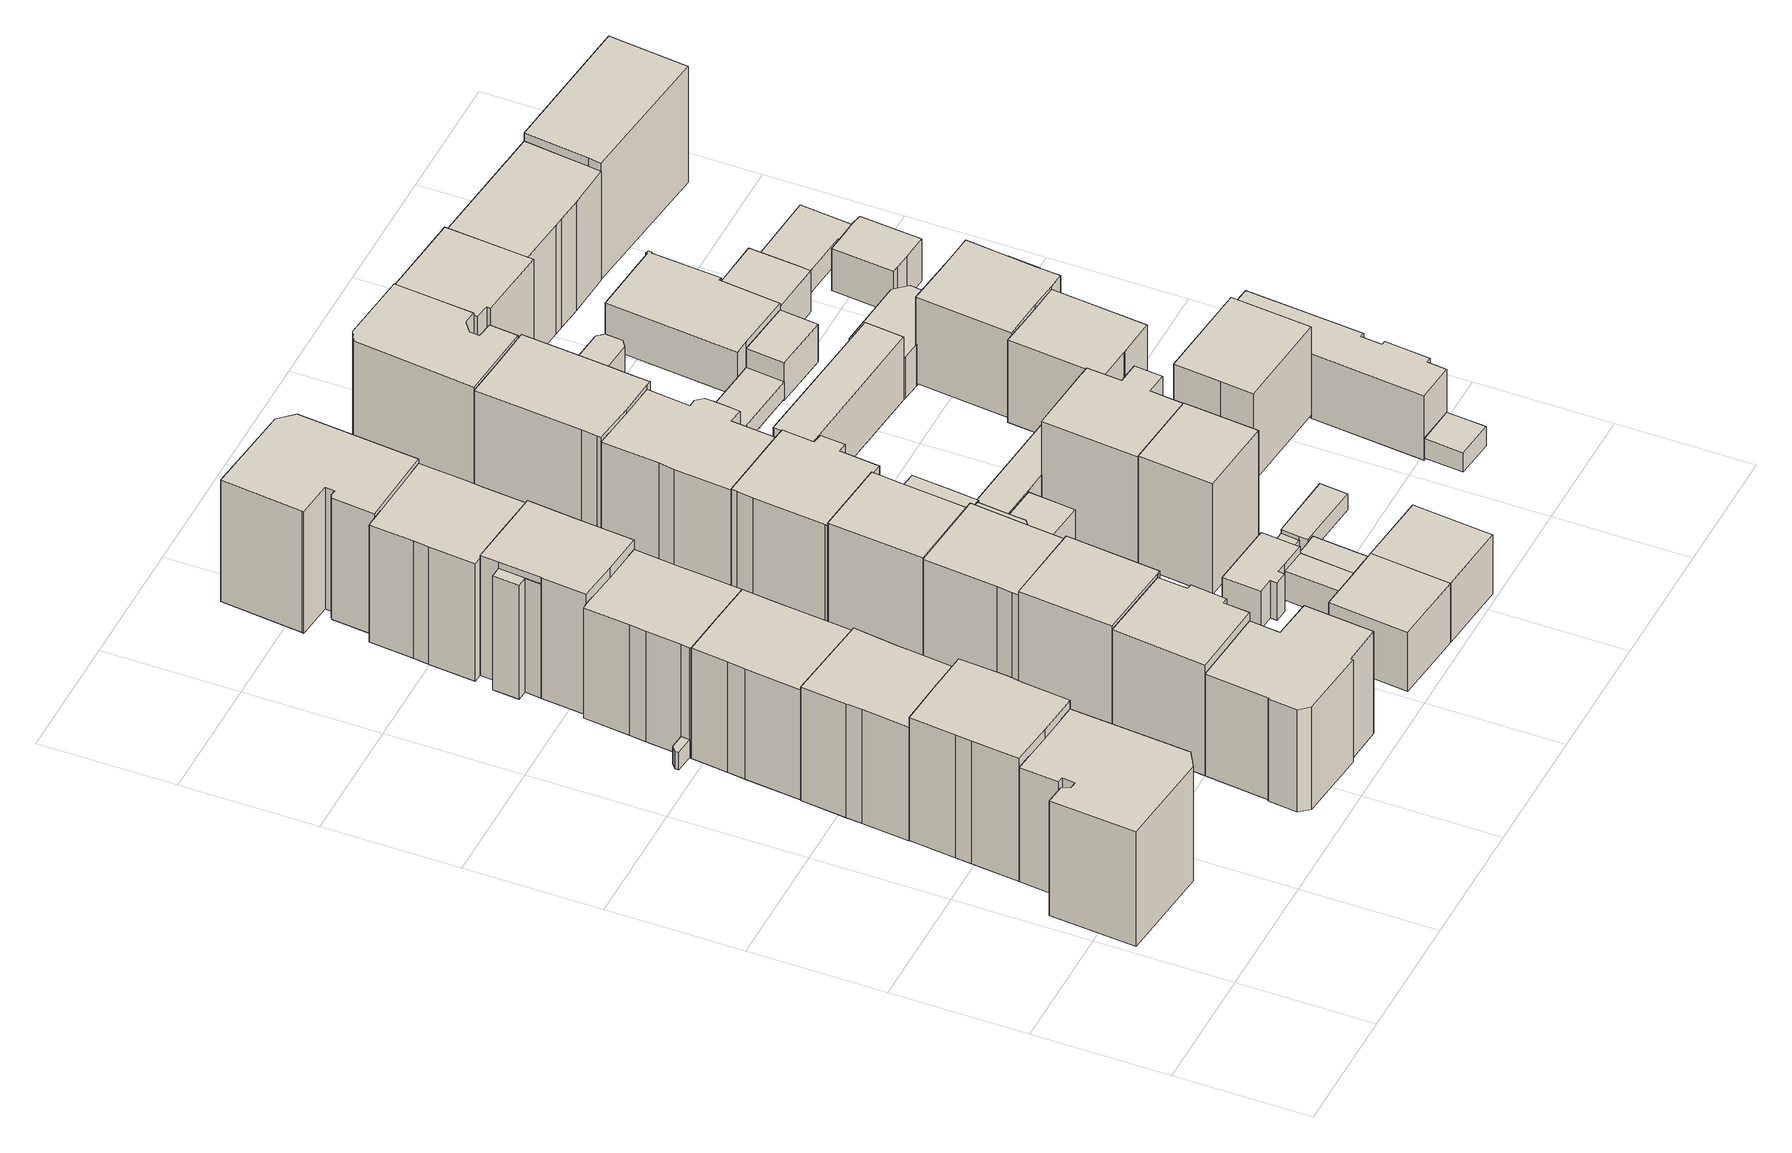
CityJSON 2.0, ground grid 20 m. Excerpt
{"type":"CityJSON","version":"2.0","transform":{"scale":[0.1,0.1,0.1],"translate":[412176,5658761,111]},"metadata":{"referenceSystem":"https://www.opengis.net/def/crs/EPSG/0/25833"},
"CityObjects":{
"building1":{"type":"Building","attributes":{"Dachtyp_tdc":"tdcFreeFormRoof","Gemeindeschluessel":14612000,"Dachneigung":30.01,"QualitaetDacherkennung":32,"Geometrietyp2DReferenz":"3000","measuredHeight":21.29,"function":"31001_9998","roofType":"5000"},"geometry":[{"type":"Solid","lod":"1","boundaries":[[[[0,1,2,3,4,5,6,7,8,9,10]],[[11,12,13,14,15,16,17,18,19,20,21]],[[10,12,11,0]],[[9,13,12,10]],[[8,14,13,9]],[[7,15,14,8]],[[6,16,15,7]],[[5,17,16,6]],[[4,18,17,5]],[[3,19,18,4]],[[2,20,19,3]],[[1,21,20,2]],[[0,11,21,1]]]]}]},
"building2":{"type":"Building","attributes":{"Dachtyp_tdc":"tdcGableRoof","Gemeindeschluessel":14612000,"Dachneigung":35.98,"QualitaetDacherkennung":67,"Geometrietyp2DReferenz":"3000","measuredHeight":23.48,"function":"31001_9998","roofType":"3100"},"geometry":[{"type":"Solid","lod":"1","boundaries":[[[[22,23,24,25,26,27,28,29,30,31]],[[32,18,33,17,34,35,36,37,38,39]],[[31,18,32,22]],[[30,33,18,31]],[[29,17,33,30]],[[28,34,17,29]],[[27,35,34,28]],[[26,36,35,27]],[[25,37,36,26]],[[24,38,37,25]],[[23,39,38,24]],[[22,32,39,23]]]]}]},
"building3":{"type":"Building","attributes":{"Dachtyp_tdc":"tdcFreeFormRoof","Gemeindeschluessel":14612000,"Dachneigung":22.22,"QualitaetDacherkennung":78,"Geometrietyp2DReferenz":"3000","measuredHeight":20.75,"function":"31001_9998","roofType":"5000"},"geometry":[{"type":"Solid","lod":"1","boundaries":[[[[40,41,42,43,44,45,46,47]],[[48,49,50,51,52,53,54,55]],[[47,49,48,40]],[[46,50,49,47]],[[45,51,50,46]],[[44,52,51,45]],[[43,53,52,44]],[[42,54,53,43]],[[41,55,54,42]],[[40,48,55,41]]]]}]},
"building4":{"type":"Building","attributes":{"Dachtyp_tdc":"tdcPolyFlatRoof","Gemeindeschluessel":14612000,"Dachneigung":0,"QualitaetDacherkennung":0,"Geometrietyp2DReferenz":"3000","BezugspunktDach":"2000","measuredHeight":3,"function":"31001_9998"},"geometry":[{"type":"Solid","lod":"1","boundaries":[[[[56,57,58,59,60]],[[61,62,63,64,65]],[[60,62,61,56]],[[59,63,62,60]],[[58,64,63,59]],[[57,65,64,58]],[[56,61,65,57]]]]}]},
"building5":{"type":"Building","attributes":{"Dachtyp_tdc":"tdcGableRoof","Gemeindeschluessel":14612000,"Dachneigung":26.07,"QualitaetDacherkennung":80,"Geometrietyp2DReferenz":"3000","measuredHeight":20.46,"function":"31001_9998","roofType":"3100"},"geometry":[{"type":"Solid","lod":"1","boundaries":[[[[66,67,68,69,70,71,72,73,74,75]],[[76,77,78,79,80,81,82,83,84,85]],[[75,77,76,66]],[[74,78,77,75]],[[73,79,78,74]],[[72,80,79,73]],[[71,81,80,72]],[[70,82,81,71]],[[69,83,82,70]],[[68,84,83,69]],[[67,85,84,68]],[[66,76,85,67]]]]}]},
"building6":{"type":"Building","attributes":{"Dachtyp_tdc":"tdcGableRoof","Gemeindeschluessel":14612000,"Dachneigung":26.28,"QualitaetDacherkennung":80,"Geometrietyp2DReferenz":"3000","measuredHeight":20.57,"function":"31001_9998","roofType":"3100"},"geometry":[{"type":"Solid","lod":"1","boundaries":[[[[86,87,88,89,90,91,92,93,94,95,70,69,68]],[[96,84,83,82,97,98,99,100,101,102,103,104,105]],[[68,84,96,86]],[[69,83,84,68]],[[70,82,83,69]],[[95,97,82,70]],[[94,98,97,95]],[[93,99,98,94]],[[92,100,99,93]],[[91,101,100,92]],[[90,102,101,91]],[[89,103,102,90]],[[88,104,103,89]],[[87,105,104,88]],[[86,96,105,87]]]]}]},
"building7":{"type":"Building","attributes":{"Dachtyp_tdc":"tdcFreeFormRoof","Gemeindeschluessel":14612000,"Dachneigung":24.15,"QualitaetDacherkennung":48,"Geometrietyp2DReferenz":"3000","measuredHeight":19.87,"function":"31001_9998","roofType":"5000"},"geometry":[{"type":"Solid","lod":"1","boundaries":[[[[106,107,108,109,110,111,112,113,114,115,116]],[[117,118,119,120,121,122,123,124,125,126,127]],[[116,118,117,106]],[[115,119,118,116]],[[114,120,119,115]],[[113,121,120,114]],[[112,122,121,113]],[[111,123,122,112]],[[110,124,123,111]],[[109,125,124,110]],[[108,126,125,109]],[[107,127,126,108]],[[106,117,127,107]]]]}]},
"building8":{"type":"Building","attributes":{"Dachtyp_tdc":"tdcFreeFormRoof","Gemeindeschluessel":14612000,"Dachneigung":23.19,"QualitaetDacherkennung":71,"Geometrietyp2DReferenz":"3000","measuredHeight":20.23,"function":"31001_9998","roofType":"5000"},"geometry":[{"type":"Solid","lod":"1","boundaries":[[[[128,129,130,131,132,133,134,135]],[[136,137,138,127,126,139,140,141]],[[135,137,136,128]],[[134,138,137,135]],[[133,127,138,134]],[[132,126,127,133]],[[131,139,126,132]],[[130,140,139,131]],[[129,141,140,130]],[[128,136,141,129]]]]}]},
"building9":{"type":"Building","attributes":{"Gemeindeschluessel":14612000,"Geometrietyp2DReferenz":"3000","function":"31001_9998","roofType":"9999"},"children":["building9-1","building9-2"]},
"building9-1":{"type":"BuildingPart","attributes":{"Dachtyp_tdc":"tdcPolyFlatRoof","Dachneigung":0,"QualitaetDacherkennung":78,"Geometrietyp2DReferenz":"3000","measuredHeight":19.35,"roofType":"1000"},"parents":["building9"],"geometry":[{"type":"Solid","lod":"1","boundaries":[[[[142,143,144,145,146,147]],[[148,149,150,151,152,153]],[[147,149,148,142]],[[146,150,149,147]],[[145,151,150,146]],[[144,152,151,145]],[[143,153,152,144]],[[142,148,153,143]]]]}]},
"building9-2":{"type":"BuildingPart","attributes":{"Dachtyp_tdc":"tdcGableRoof","Dachneigung":38.07,"QualitaetDacherkennung":74,"Geometrietyp2DReferenz":"3000","measuredHeight":22.93,"roofType":"3100"},"parents":["building9"],"geometry":[{"type":"Solid","lod":"1","boundaries":[[[[154,155,156,157,158,159,160,161,162,163,164]],[[153,152,165,166,167,168,169,170,171,172,148]],[[164,152,153,154]],[[163,165,152,164]],[[162,166,165,163]],[[161,167,166,162]],[[160,168,167,161]],[[159,169,168,160]],[[158,170,169,159]],[[157,171,170,158]],[[156,172,171,157]],[[155,148,172,156]],[[154,153,148,155]]]]}]},
"building10":{"type":"Building","attributes":{"Dachtyp_tdc":"tdcFreeFormRoof","Gemeindeschluessel":14612000,"Dachneigung":25.92,"QualitaetDacherkennung":77,"Geometrietyp2DReferenz":"3000","measuredHeight":20.94,"function":"31001_9998","roofType":"5000"},"geometry":[{"type":"Solid","lod":"1","boundaries":[[[[173,174,175,176,177,178]],[[179,180,140,139,181,182]],[[178,180,179,173]],[[177,140,180,178]],[[176,139,140,177]],[[175,181,139,176]],[[174,182,181,175]],[[173,179,182,174]]]]}]},
"building11":{"type":"Building","attributes":{"Dachtyp_tdc":"tdcGableRoof","Gemeindeschluessel":14612000,"Dachneigung":33.77,"QualitaetDacherkennung":69,"Geometrietyp2DReferenz":"3000","measuredHeight":22.27,"function":"31001_9998","roofType":"3100"},"geometry":[{"type":"Solid","lod":"1","boundaries":[[[[183,184,185,186,187,188,189,190,191,192,193,194]],[[195,167,196,165,197,198,199,200,201,202,203,204]],[[194,167,195,183]],[[193,196,167,194]],[[192,165,196,193]],[[191,197,165,192]],[[190,198,197,191]],[[189,199,198,190]],[[188,200,199,189]],[[187,201,200,188]],[[186,202,201,187]],[[185,203,202,186]],[[184,204,203,185]],[[183,195,204,184]]]]}]},
"building12":{"type":"Building","attributes":{"Dachtyp_tdc":"tdcFreeFormRoof","Gemeindeschluessel":14612000,"Dachneigung":28.28,"QualitaetDacherkennung":47,"Geometrietyp2DReferenz":"3000","measuredHeight":22.36,"function":"31001_9998","roofType":"5000"},"geometry":[{"type":"Solid","lod":"1","boundaries":[[[[205,206,207,208,209,210,211,212,213,214,215]],[[216,217,218,219,203,201,220,221,222,223,224]],[[215,217,216,205]],[[214,218,217,215]],[[213,219,218,214]],[[212,203,219,213]],[[211,201,203,212]],[[210,220,201,211]],[[209,221,220,210]],[[208,222,221,209]],[[207,223,222,208]],[[206,224,223,207]],[[205,216,224,206]]]]}]},
"building13":{"type":"Building","attributes":{"Gemeindeschluessel":14612000,"Geometrietyp2DReferenz":"3000","function":"31001_9998","roofType":"9999"},"children":["building13-1","building13-2","building13-3"]},
"building13-1":{"type":"BuildingPart","attributes":{"Dachtyp_tdc":"tdcGableRoof","Dachneigung":24.63,"QualitaetDacherkennung":74,"Geometrietyp2DReferenz":"3000","measuredHeight":20.23,"roofType":"3100"},"parents":["building13"],"geometry":[{"type":"Solid","lod":"1","boundaries":[[[[225,226,227,228,229]],[[230,231,232,233,234]],[[229,231,230,225]],[[228,232,231,229]],[[227,233,232,228]],[[226,234,233,227]],[[225,230,234,226]]]]}]},
"building13-2":{"type":"BuildingPart","attributes":{"Dachtyp_tdc":"tdcGableRoof","Dachneigung":69.93,"QualitaetDacherkennung":24,"Geometrietyp2DReferenz":"3000","measuredHeight":19.85,"roofType":"3100"},"parents":["building13"],"geometry":[{"type":"Solid","lod":"1","boundaries":[[[[235,236,237,238,239,240,241,242]],[[243,244,245,233,232,246,247,248]],[[242,244,243,235]],[[241,245,244,242]],[[240,233,245,241]],[[239,232,233,240]],[[238,246,232,239]],[[237,247,246,238]],[[236,248,247,237]],[[235,243,248,236]]]]}]},
"building13-3":{"type":"BuildingPart","attributes":{"Dachtyp_tdc":"tdcGableRoof","Dachneigung":14.38,"QualitaetDacherkennung":29,"Geometrietyp2DReferenz":"3000","measuredHeight":5.87,"roofType":"3100"},"parents":["building13"],"geometry":[{"type":"Solid","lod":"1","boundaries":[[[[249,250,251,252]],[[253,244,243,254]],[[252,244,253,249]],[[251,243,244,252]],[[250,254,243,251]],[[249,253,254,250]]]]}]},
"building14":{"type":"Building","attributes":{"Gemeindeschluessel":14612000,"Geometrietyp2DReferenz":"3000","function":"31001_9998","roofType":"9999"},"children":["building14-1","building14-2","building14-3","building14-4"]},
"building14-1":{"type":"BuildingPart","attributes":{"Dachtyp_tdc":"tdcGableRoof","Dachneigung":24.39,"QualitaetDacherkennung":48,"Geometrietyp2DReferenz":"3000","measuredHeight":10.61,"roofType":"3100"},"parents":["building14"],"geometry":[{"type":"Solid","lod":"1","boundaries":[[[[255,256,257,258]],[[259,260,261,253]],[[258,260,259,255]],[[257,261,260,258]],[[256,253,261,257]],[[255,259,253,256]]]]}]},
"building14-2":{"type":"BuildingPart","attributes":{"Dachtyp_tdc":"tdcFreeFormRoof","Dachneigung":62.54,"QualitaetDacherkennung":16,"Geometrietyp2DReferenz":"3000","measuredHeight":6.14,"roofType":"5000"},"parents":["building14"],"geometry":[{"type":"Solid","lod":"1","boundaries":[[[[262,263,264,265]],[[266,267,268,253]],[[265,267,266,262]],[[264,268,267,265]],[[263,253,268,264]],[[262,266,253,263]]]]}]},
"building14-3":{"type":"BuildingPart","attributes":{"Dachtyp_tdc":"tdcGableRoof","Dachneigung":31.97,"QualitaetDacherkennung":74,"Geometrietyp2DReferenz":"3000","measuredHeight":20.72,"roofType":"3100"},"parents":["building14"],"geometry":[{"type":"Solid","lod":"1","boundaries":[[[[269,270,271,272,273,274,275,276]],[[277,278,279,234,280,281,182,181]],[[276,278,277,269]],[[275,279,278,276]],[[274,234,279,275]],[[273,280,234,274]],[[272,281,280,273]],[[271,182,281,272]],[[270,181,182,271]],[[269,277,181,270]]]]}]},
"building14-4":{"type":"BuildingPart","attributes":{"Dachtyp_tdc":"tdcPolyFlatRoof","Dachneigung":21.07,"QualitaetDacherkennung":24,"Geometrietyp2DReferenz":"3000","measuredHeight":17.95,"roofType":"2100"},"parents":["building14"],"geometry":[{"type":"Solid","lod":"1","boundaries":[[[[282,283,284,285,286,287]],[[288,281,280,268,267,289]],[[287,281,288,282]],[[286,280,281,287]],[[285,268,280,286]],[[284,267,268,285]],[[283,289,267,284]],[[282,288,289,283]]]]}]},
"building15":{"type":"Building","attributes":{"Dachtyp_tdc":"tdcFreeFormRoof","Gemeindeschluessel":14612000,"Dachneigung":24.12,"QualitaetDacherkennung":39,"Geometrietyp2DReferenz":"3000","measuredHeight":11.67,"function":"31001_9998","roofType":"5000"},"geometry":[{"type":"Solid","lod":"1","boundaries":[[[[290,291,292,293,294,295]],[[296,297,298,299,300,301]],[[295,297,296,290]],[[294,298,297,295]],[[293,299,298,294]],[[292,300,299,293]],[[291,301,300,292]],[[290,296,301,291]]]]}]},
"building16":{"type":"Building","attributes":{"Dachtyp_tdc":"tdcFreeFormRoof","Gemeindeschluessel":14612000,"Dachneigung":31.84,"QualitaetDacherkennung":69,"Geometrietyp2DReferenz":"3000","measuredHeight":21.03,"function":"31001_9998","roofType":"5000"},"geometry":[{"type":"Solid","lod":"1","boundaries":[[[[302,303,304,305,306,307,308,309,310,311,312,313,314,315]],[[316,317,318,319,320,321,322,323,324,325,326,327,328,329]],[[315,317,316,302]],[[314,318,317,315]],[[313,319,318,314]],[[312,320,319,313]],[[311,321,320,312]],[[310,322,321,311]],[[309,323,322,310]],[[308,324,323,309]],[[307,325,324,308]],[[306,326,325,307]],[[305,327,326,306]],[[304,328,327,305]],[[303,329,328,304]],[[302,316,329,303]]]]}]},
"building17":{"type":"Building","attributes":{"Dachtyp_tdc":"tdcPolyFlatRoof","Gemeindeschluessel":14612000,"Dachneigung":0,"QualitaetDacherkennung":86,"Geometrietyp2DReferenz":"3000","measuredHeight":6.42,"function":"31001_9998","roofType":"1000"},"geometry":[{"type":"Solid","lod":"1","boundaries":[[[[330,331,332,333,334,335,336,337,338,339]],[[340,341,342,343,344,345,346,347,348,349]],[[339,341,340,330]],[[338,342,341,339]],[[337,343,342,338]],[[336,344,343,337]],[[335,345,344,336]],[[334,346,345,335]],[[333,347,346,334]],[[332,348,347,333]],[[331,349,348,332]],[[330,340,349,331]]]]}]},
"building18":{"type":"Building","attributes":{"Dachtyp_tdc":"tdcGableRoof","Gemeindeschluessel":14612000,"Dachneigung":31.42,"QualitaetDacherkennung":66,"Geometrietyp2DReferenz":"3000","measuredHeight":6.41,"function":"31001_9998","roofType":"3100"},"geometry":[{"type":"Solid","lod":"1","boundaries":[[[[350,351,352,353]],[[354,355,356,357]],[[353,355,354,350]],[[352,356,355,353]],[[351,357,356,352]],[[350,354,357,351]]]]}]},
"building19":{"type":"Building","attributes":{"Dachtyp_tdc":"tdcFreeFormRoof","Gemeindeschluessel":14612000,"Dachneigung":19.7,"QualitaetDacherkennung":62,"Geometrietyp2DReferenz":"3000","measuredHeight":19.8,"function":"31001_9998","roofType":"5000"},"geometry":[{"type":"Solid","lod":"1","boundaries":[[[[358,359,360,361,362,363,364,365,366,367,368,369,370]],[[371,372,373,374,375,376,377,378,379,380,381,382,383]],[[370,372,371,358]],[[369,373,372,370]],[[368,374,373,369]],[[367,375,374,368]],[[366,376,375,367]],[[365,377,376,366]],[[364,378,377,365]],[[363,379,378,364]],[[362,380,379,363]],[[361,381,380,362]],[[360,382,381,361]],[[359,383,382,360]],[[358,371,383,359]]]]}]},
"building20":{"type":"Building","attributes":{"Dachtyp_tdc":"tdcGableRoof","Gemeindeschluessel":14612000,"Dachneigung":31.99,"QualitaetDacherkennung":64,"Geometrietyp2DReferenz":"3000","measuredHeight":11.92,"function":"31001_9998","roofType":"3100"},"geometry":[{"type":"Solid","lod":"1","boundaries":[[[[292,291,384,385]],[[300,386,387,301]],[[385,386,300,292]],[[384,387,386,385]],[[291,301,387,384]],[[292,300,301,291]]]]}]},
"building21":{"type":"Building","attributes":{"Dachtyp_tdc":"tdcPolyFlatRoof","Gemeindeschluessel":14612000,"Dachneigung":31.72,"QualitaetDacherkennung":71,"Geometrietyp2DReferenz":"3000","measuredHeight":6.2,"function":"31001_9998","roofType":"2100"},"geometry":[{"type":"Solid","lod":"1","boundaries":[[[[388,389,390,391,392,393]],[[394,395,396,397,398,399]],[[393,395,394,388]],[[392,396,395,393]],[[391,397,396,392]],[[390,398,397,391]],[[389,399,398,390]],[[388,394,399,389]]]]}]},
"building22":{"type":"Building","attributes":{"Gemeindeschluessel":14612000,"Geometrietyp2DReferenz":"3000","function":"31001_9998","roofType":"9999"},"children":["building22-1","building22-2"]},
"building22-1":{"type":"BuildingPart","attributes":{"Dachtyp_tdc":"tdcPolyFlatRoof","Dachneigung":8.18,"QualitaetDacherkennung":63,"Geometrietyp2DReferenz":"3000","measuredHeight":2.52,"roofType":"2100"},"parents":["building22"],"geometry":[{"type":"Solid","lod":"1","boundaries":[[[[400,401,402,403]],[[340,404,405,341]],[[403,404,340,400]],[[402,405,404,403]],[[401,341,405,402]],[[400,340,341,401]]]]}]},
"building22-2":{"type":"BuildingPart","attributes":{"Dachtyp_tdc":"tdcPolyFlatRoof","Dachneigung":4.78,"QualitaetDacherkennung":80,"Geometrietyp2DReferenz":"3000","measuredHeight":2.5,"roofType":"2100"},"parents":["building22"],"geometry":[{"type":"Solid","lod":"1","boundaries":[[[[406,400,403,407]],[[408,409,404,340]],[[407,409,408,406]],[[403,404,409,407]],[[400,340,404,403]],[[406,408,340,400]]]]}]},
"building23":{"type":"Building","attributes":{"Dachtyp_tdc":"tdcGableRoof","Gemeindeschluessel":14612000,"Dachneigung":31.2,"QualitaetDacherkennung":71,"Geometrietyp2DReferenz":"3000","measuredHeight":20.64,"function":"31001_9998","roofType":"3100"},"geometry":[{"type":"Solid","lod":"1","boundaries":[[[[410,411,412,413]],[[414,415,416,417]],[[413,415,414,410]],[[412,416,415,413]],[[411,417,416,412]],[[410,414,417,411]]]]}]},
"building24":{"type":"Building","attributes":{"Dachtyp_tdc":"tdcPolyFlatRoof","Gemeindeschluessel":14612000,"Dachneigung":22.68,"QualitaetDacherkennung":51,"Geometrietyp2DReferenz":"3000","measuredHeight":10.2,"function":"31001_9998","roofType":"2100"},"geometry":[{"type":"Solid","lod":"1","boundaries":[[[[418,419,420,421,422,423,424]],[[425,426,427,428,429,430,431]],[[424,426,425,418]],[[423,427,426,424]],[[422,428,427,423]],[[421,429,428,422]],[[420,430,429,421]],[[419,431,430,420]],[[418,425,431,419]]]]}]},
"building25":{"type":"Building","attributes":{"Gemeindeschluessel":14612000,"Geometrietyp2DReferenz":"3000","function":"31001_9998","roofType":"9999"},"children":["building25-1","building25-2"]},
"building25-1":{"type":"BuildingPart","attributes":{"Dachtyp_tdc":"tdcFreeFormRoof","Dachneigung":29.95,"QualitaetDacherkennung":40,"Geometrietyp2DReferenz":"3000","measuredHeight":18.85,"roofType":"5000"},"parents":["building25"],"geometry":[{"type":"Solid","lod":"1","boundaries":[[[[432,433,434,435,436,437]],[[438,439,440,441,442,443]],[[437,439,438,432]],[[436,440,439,437]],[[435,441,440,436]],[[434,442,441,435]],[[433,443,442,434]],[[432,438,443,433]]]]}]},
"building25-2":{"type":"BuildingPart","attributes":{"Dachtyp_tdc":"tdcGableRoof","Dachneigung":26.96,"QualitaetDacherkennung":78,"Geometrietyp2DReferenz":"3000","measuredHeight":20.74,"roofType":"3100"},"parents":["building25"],"geometry":[{"type":"Solid","lod":"1","boundaries":[[[[444,445,446,447,448,449,450,451,452,453,454,455,456,457]],[[438,443,458,459,460,379,461,378,462,463,464,465,466,467]],[[456,443,438,457]],[[455,458,443,456]],[[454,459,458,455]],[[453,460,459,454]],[[452,379,460,453]],[[451,461,379,452]],[[450,378,461,451]],[[449,462,378,450]],[[448,463,462,449]],[[447,464,463,448]],[[446,465,464,447]],[[445,466,465,446]],[[444,467,466,445]],[[457,438,467,444]]]]}]},
"building26":{"type":"Building","attributes":{"Dachtyp_tdc":"tdcFreeFormRoof","Gemeindeschluessel":14612000,"Dachneigung":10.45,"QualitaetDacherkennung":49,"Geometrietyp2DReferenz":"3000","measuredHeight":2.9,"function":"31001_9998","roofType":"5000"},"geometry":[{"type":"Solid","lod":"1","boundaries":[[[[468,469,470,471,472]],[[473,474,475,476,477]],[[472,474,473,468]],[[471,475,474,472]],[[470,476,475,471]],[[469,477,476,470]],[[468,473,477,469]]]]}]},
"building27":{"type":"Building","attributes":{"Dachtyp_tdc":"tdcFreeFormRoof","Gemeindeschluessel":14612000,"Dachneigung":30.12,"QualitaetDacherkennung":60,"Geometrietyp2DReferenz":"3000","measuredHeight":20.26,"function":"31001_9998","roofType":"5000"},"geometry":[{"type":"Solid","lod":"1","boundaries":[[[[478,479,480,481,482,483,484,485,486]],[[487,488,489,490,491,492,493,494,495]],[[486,488,487,478]],[[485,489,488,486]],[[484,490,489,485]],[[483,491,490,484]],[[482,492,491,483]],[[481,493,492,482]],[[480,494,493,481]],[[479,495,494,480]],[[478,487,495,479]]]]}]},
"building28":{"type":"Building","attributes":{"Dachtyp_tdc":"tdcPolyFlatRoof","Gemeindeschluessel":14612000,"Dachneigung":10.74,"QualitaetDacherkennung":66,"Geometrietyp2DReferenz":"3000","measuredHeight":3.07,"function":"31001_9998","roofType":"2100"},"geometry":[{"type":"Solid","lod":"1","boundaries":[[[[496,497,498,499,500]],[[501,502,503,504,505]],[[500,502,501,496]],[[499,503,502,500]],[[498,504,503,499]],[[497,505,504,498]],[[496,501,505,497]]]]}]},
"building29":{"type":"Building","attributes":{"Dachtyp_tdc":"tdcFreeFormRoof","Gemeindeschluessel":14612000,"Dachneigung":41.85,"QualitaetDacherkennung":35,"Geometrietyp2DReferenz":"3000","measuredHeight":22.23,"function":"31001_9998","roofType":"5000"},"geometry":[{"type":"Solid","lod":"1","boundaries":[[[[506,507,508,509,510,511,512,513,514,515,516]],[[464,517,518,519,520,521,522,523,524,525,466]],[[516,517,464,506]],[[515,518,517,516]],[[514,519,518,515]],[[513,520,519,514]],[[512,521,520,513]],[[511,522,521,512]],[[510,523,522,511]],[[509,524,523,510]],[[508,525,524,509]],[[507,466,525,508]],[[506,464,466,507]]]]}]},
"building30":{"type":"Building","attributes":{"Dachtyp_tdc":"tdcPolyFlatRoof","Gemeindeschluessel":14612000,"Dachneigung":0,"QualitaetDacherkennung":23,"Geometrietyp2DReferenz":"3000","measuredHeight":14.08,"function":"31001_9998","roofType":"1000"},"geometry":[{"type":"Solid","lod":"1","boundaries":[[[[526,527,528,529]],[[530,531,532,533]],[[529,531,530,526]],[[528,532,531,529]],[[527,533,532,528]],[[526,530,533,527]]]]}]},
"building31":{"type":"Building","attributes":{"Dachtyp_tdc":"tdcPolyFlatRoof","Gemeindeschluessel":14612000,"Dachneigung":4.02,"QualitaetDacherkennung":74,"Geometrietyp2DReferenz":"3000","measuredHeight":3.13,"function":"31001_9998","roofType":"2100"},"geometry":[{"type":"Solid","lod":"1","boundaries":[[[[534,535,536,537,538]],[[539,540,541,542,543]],[[538,540,539,534]],[[537,541,540,538]],[[536,542,541,537]],[[535,543,542,536]],[[534,539,543,535]]]]}]},
"building32":{"type":"Building","attributes":{"Dachtyp_tdc":"tdcFreeFormRoof","Gemeindeschluessel":14612000,"Dachneigung":42.65,"QualitaetDacherkennung":58,"Geometrietyp2DReferenz":"3000","measuredHeight":22.48,"function":"31001_9998","roofType":"5000"},"geometry":[{"type":"Solid","lod":"1","boundaries":[[[[544,545,546,547,548,549,550]],[[551,552,553,554,555,556,557]],[[550,552,551,544]],[[549,553,552,550]],[[548,554,553,549]],[[547,555,554,548]],[[546,556,555,547]],[[545,557,556,546]],[[544,551,557,545]]]]}]},
"building33":{"type":"Building","attributes":{"Gemeindeschluessel":14612000,"Geometrietyp2DReferenz":"3000","function":"31001_9998","roofType":"9999"},"children":["building33-1","building33-2"]},
"building33-1":{"type":"BuildingPart","attributes":{"Dachtyp_tdc":"tdcPolyFlatRoof","Dachneigung":3.93,"QualitaetDacherkennung":67,"Geometrietyp2DReferenz":"3000","measuredHeight":10.86,"roofType":"2100"},"parents":["building33"],"geometry":[{"type":"Solid","lod":"1","boundaries":[[[[558,559,560,561]],[[562,563,564,565]],[[561,563,562,558]],[[560,564,563,561]],[[559,565,564,560]],[[558,562,565,559]]]]}]},
"building33-2":{"type":"BuildingPart","attributes":{"Dachtyp_tdc":"tdcPolyFlatRoof","Dachneigung":2.68,"QualitaetDacherkennung":58,"Geometrietyp2DReferenz":"3000","measuredHeight":7.23,"roofType":"2100"},"parents":["building33"],"geometry":[{"type":"Solid","lod":"1","boundaries":[[[[566,567,568,569,570,571,572,573,574]],[[563,575,576,577,578,579,580,581,564]],[[574,575,563,566]],[[573,576,575,574]],[[572,577,576,573]],[[571,578,577,572]],[[570,579,578,571]],[[569,580,579,570]],[[568,581,580,569]],[[567,564,581,568]],[[566,563,564,567]]]]}]},
"building34":{"type":"Building","attributes":{"Dachtyp_tdc":"tdcPolyFlatRoof","Gemeindeschluessel":14612000,"Dachneigung":0,"QualitaetDacherkennung":75,"Geometrietyp2DReferenz":"3000","measuredHeight":3.25,"function":"31001_9998","roofType":"1000"},"geometry":[{"type":"Solid","lod":"1","boundaries":[[[[582,583,584,585]],[[586,587,588,589]],[[585,587,586,582]],[[584,588,587,585]],[[583,589,588,584]],[[582,586,589,583]]]]}]},
"building35":{"type":"Building","attributes":{"Dachtyp_tdc":"tdcFreeFormRoof","Gemeindeschluessel":14612000,"Dachneigung":28.82,"QualitaetDacherkennung":71,"Geometrietyp2DReferenz":"3000","measuredHeight":16.68,"function":"31001_9998","roofType":"5000"},"geometry":[{"type":"Solid","lod":"1","boundaries":[[[[590,591,592,593,594]],[[595,596,597,598,599]],[[594,596,595,590]],[[593,597,596,594]],[[592,598,597,593]],[[591,599,598,592]],[[590,595,599,591]]]]}]},
"building36":{"type":"Building","attributes":{"Dachtyp_tdc":"tdcGableRoof","Gemeindeschluessel":14612000,"Dachneigung":25.1,"QualitaetDacherkennung":76,"Geometrietyp2DReferenz":"3000","measuredHeight":15.41,"function":"31001_9998","roofType":"3100"},"geometry":[{"type":"Solid","lod":"1","boundaries":[[[[600,601,602,603,604,605,606,607]],[[608,609,610,611,612,613,614,615]],[[607,609,608,600]],[[606,610,609,607]],[[605,611,610,606]],[[604,612,611,605]],[[603,613,612,604]],[[602,614,613,603]],[[601,615,614,602]],[[600,608,615,601]]]]}]},
"building37":{"type":"Building","attributes":{"Dachtyp_tdc":"tdcPolyFlatRoof","Gemeindeschluessel":14612000,"Dachneigung":3.45,"QualitaetDacherkennung":75,"Geometrietyp2DReferenz":"3000","measuredHeight":6.63,"function":"31001_9998","roofType":"2100"},"geometry":[{"type":"Solid","lod":"1","boundaries":[[[[616,617,618,619]],[[620,621,622,623]],[[619,621,620,616]],[[618,622,621,619]],[[617,623,622,618]],[[616,620,623,617]]]]}]},
"building38":{"type":"Building","attributes":{"Dachtyp_tdc":"tdcFreeFormRoof","Gemeindeschluessel":14612000,"Dachneigung":11.32,"QualitaetDacherkennung":47,"Geometrietyp2DReferenz":"3000","measuredHeight":11.42,"function":"31001_9998","roofType":"5000"},"geometry":[{"type":"Solid","lod":"1","boundaries":[[[[624,625,626,627,628,629,630,631,632,633,634,635,636,637,638,639,640]],[[641,642,643,644,645,646,647,648,649,650,651,652,653,654,655,656,657]],[[640,642,641,624]],[[639,643,642,640]],[[638,644,643,639]],[[637,645,644,638]],[[636,646,645,637]],[[635,647,646,636]],[[634,648,647,635]],[[633,649,648,634]],[[632,650,649,633]],[[631,651,650,632]],[[630,652,651,631]],[[629,653,652,630]],[[628,654,653,629]],[[627,655,654,628]],[[626,656,655,627]],[[625,657,656,626]],[[624,641,657,625]]]]}]},
"building39":{"type":"Building","attributes":{"Gemeindeschluessel":14612000,"Geometrietyp2DReferenz":"3000","function":"31001_9998","roofType":"9999"},"children":["building39-1","building39-2"]},
"building39-1":{"type":"BuildingPart","attributes":{"Dachtyp_tdc":"tdcFreeFormRoof","Dachneigung":49.05,"QualitaetDacherkennung":44,"Geometrietyp2DReferenz":"3000","measuredHeight":14.02,"roofType":"5000"},"parents":["building39"],"geometry":[{"type":"Solid","lod":"1","boundaries":[[[[658,659,660,661]],[[662,663,664,665]],[[661,662,665,658]],[[660,663,662,661]],[[659,664,663,660]],[[658,665,664,659]]]]}]},
"building39-2":{"type":"BuildingPart","attributes":{"Dachtyp_tdc":"tdcGableRoof","Dachneigung":29.42,"QualitaetDacherkennung":78,"Geometrietyp2DReferenz":"3000","measuredHeight":16.62,"roofType":"3100"},"parents":["building39"],"geometry":[{"type":"Solid","lod":"1","boundaries":[[[[666,667,668,669,670,671,672,673,674,675]],[[665,664,676,677,678,679,680,681,682,683]],[[674,664,665,675]],[[673,676,664,674]],[[672,677,676,673]],[[671,678,677,672]],[[670,679,678,671]],[[669,680,679,670]],[[668,681,680,669]],[[667,682,681,668]],[[666,683,682,667]],[[675,665,683,666]]]]}]},
"building40":{"type":"Building","attributes":{"Dachtyp_tdc":"tdcPolyFlatRoof","Gemeindeschluessel":14612000,"Dachneigung":5.49,"QualitaetDacherkennung":75,"Geometrietyp2DReferenz":"3000","measuredHeight":8.12,"function":"31001_9998","roofType":"2100"},"geometry":[{"type":"Solid","lod":"1","boundaries":[[[[684,685,686,687,688,689,690,691,692,693,694]],[[695,696,697,698,699,700,701,702,622,621,703]],[[694,696,695,684]],[[693,697,696,694]],[[692,698,697,693]],[[691,699,698,692]],[[690,700,699,691]],[[689,701,700,690]],[[688,702,701,689]],[[687,622,702,688]],[[686,621,622,687]],[[685,703,621,686]],[[684,695,703,685]]]]}]},
"building41":{"type":"Building","attributes":{"Dachtyp_tdc":"tdcGableRoof","Gemeindeschluessel":14612000,"Dachneigung":29.23,"QualitaetDacherkennung":70,"Geometrietyp2DReferenz":"3000","measuredHeight":20.19,"function":"31001_9998","roofType":"3100"},"geometry":[{"type":"Solid","lod":"1","boundaries":[[[[704,705,706,707,708,709,710,711,712,713]],[[714,715,716,717,718,719,720,721,555,722]],[[713,715,714,704]],[[712,716,715,713]],[[711,717,716,712]],[[710,718,717,711]],[[709,719,718,710]],[[708,720,719,709]],[[707,721,720,708]],[[706,555,721,707]],[[705,722,555,706]],[[704,714,722,705]]]]}]},
"building42":{"type":"Building","attributes":{"Dachtyp_tdc":"tdcPolyFlatRoof","Gemeindeschluessel":14612000,"Dachneigung":6.58,"QualitaetDacherkennung":71,"Geometrietyp2DReferenz":"3000","measuredHeight":7.49,"function":"31001_9998","roofType":"2100"},"geometry":[{"type":"Solid","lod":"1","boundaries":[[[[723,724,725,726,727,728]],[[729,730,731,732,733,734]],[[728,730,729,723]],[[727,731,730,728]],[[726,732,731,727]],[[725,733,732,726]],[[724,734,733,725]],[[723,729,734,724]]]]}]},
"building43":{"type":"Building","attributes":{"Dachtyp_tdc":"tdcGableRoof","Gemeindeschluessel":14612000,"Dachneigung":33.49,"QualitaetDacherkennung":82,"Geometrietyp2DReferenz":"3000","measuredHeight":8.4,"function":"31001_9998","roofType":"3100"},"geometry":[{"type":"Solid","lod":"1","boundaries":[[[[735,736,737,738,739,740,741,742,743,744]],[[745,746,747,748,749,750,751,752,753,754]],[[744,746,745,735]],[[743,747,746,744]],[[742,748,747,743]],[[741,749,748,742]],[[740,750,749,741]],[[739,751,750,740]],[[738,752,751,739]],[[737,753,752,738]],[[736,754,753,737]],[[735,745,754,736]]]]}]},
"building44":{"type":"Building","attributes":{"Dachtyp_tdc":"tdcPolyFlatRoof","Gemeindeschluessel":14612000,"Dachneigung":3.92,"QualitaetDacherkennung":75,"Geometrietyp2DReferenz":"3000","measuredHeight":4.15,"function":"31001_9998","roofType":"2100"},"geometry":[{"type":"Solid","lod":"1","boundaries":[[[[755,756,757,758,759,760,761,762,763]],[[764,765,733,732,766,767,768,769,770]],[[763,765,764,755]],[[762,733,765,763]],[[761,732,733,762]],[[760,766,732,761]],[[759,767,766,760]],[[758,768,767,759]],[[757,769,768,758]],[[756,770,769,757]],[[755,764,770,756]]]]}]},
"building45":{"type":"Building","attributes":{"Dachtyp_tdc":"tdcPolyFlatRoof","Gemeindeschluessel":14612000,"Dachneigung":0,"QualitaetDacherkennung":46,"Geometrietyp2DReferenz":"3000","measuredHeight":19.79,"function":"31001_9998","roofType":"1000"},"geometry":[{"type":"Solid","lod":"1","boundaries":[[[[771,772,773,774,775]],[[776,777,778,779,780]],[[775,777,776,771]],[[774,778,777,775]],[[773,779,778,774]],[[772,780,779,773]],[[771,776,780,772]]]]}]}
},
"vertices":[
[17,269,210],[7,142,210],[154,127,210],[179,142,210],[193,318,210],[62,331,210],[56,273,210],[65,272,210],[63,253,210],[53,254,210],[47,266,210],[17,269,15],[47,266,15],[53,254,15],[63,253,15],[65,272,15],[56,273,15],[62,331,15],[193,318,15],[179,142,15],[154,127,15],[7,142,15],
[200,388,225],[204,412,225],[209,482,225],[144,488,225],[78,493,225],[71,425,225],[69,401,225],[62,331,225],[128,324,225],[193,318,225],[200,388,15],[128,324,15],[69,401,15],[71,425,15],[78,493,15],[144,488,15],[209,482,15],[204,412,15],
[209,482,208],[216,550,208],[218,573,208],[227,638,208],[94,653,208],[87,586,208],[85,563,208],[78,493,208],[209,482,14],[78,493,14],[85,563,14],[87,586,14],[94,653,14],[227,638,14],[218,573,14],[216,550,14],
[83,820,46],[111,817,46],[112,830,46],[90,832,46],[83,825,46],[83,820,16],[83,825,16],[90,832,16],[112,830,16],[111,817,16],
[235,722,203],[237,747,203],[243,802,203],[176,809,203],[111,815,203],[105,761,203],[102,735,203],[94,653,203],[160,646,203],[227,638,203],[235,722,15],[227,638,15],[160,646,15],[94,653,15],[102,735,15],[105,761,15],[111,815,15],[176,809,15],[243,802,15],[237,747,15],
[249,868,203],[251,893,203],[258,961,203],[192,968,203],[135,974,203],[127,974,203],[120,906,203],[117,881,203],[112,830,203],[111,817,203],[249,868,15],[111,817,15],[112,830,15],[117,881,15],[120,906,15],[127,974,15],[135,974,15],[192,968,15],[258,961,15],[251,893,15],
[462,142,189],[467,187,189],[349,197,189],[339,103,189],[337,103,189],[332,60,189],[345,45,189],[451,34,189],[452,38,189],[513,33,189],[523,135,189],[462,142,15],[523,135,15],[513,33,15],[452,38,15],[451,34,15],[345,45,15],[332,60,15],[337,103,15],[339,103,15],[349,197,15],[467,187,15],
[486,278,203],[478,279,203],[482,323,203],[365,335,203],[349,197,203],[467,187,203],[471,226,203],[480,225,203],[486,278,15],[480,225,15],[471,226,15],[365,335,15],[482,323,15],[478,279,15],
[141,1040,208],[142,1040,208],[148,1103,208],[131,1104,208],[128,1065,208],[144,1064,208],[141,1040,14],[144,1064,14],[128,1065,14],[131,1104,14],[148,1103,14],[142,1040,14],
[142,1040,219],[141,1040,219],[135,974,219],[195,967,219],[258,961,219],[264,1028,219],[266,1051,219],[273,1118,219],[210,1124,219],[150,1130,219],[148,1103,219],[150,1130,14],[210,1124,14],[273,1118,14],[266,1051,14],[264,1028,14],[258,961,14],[195,967,14],[135,974,14],
[488,323,209],[502,461,209],[378,473,209],[365,335,209],[482,323,209],[483,323,209],[488,323,15],[483,323,15],[378,473,15],[502,461,15],
[279,1186,214],[282,1209,214],[288,1278,214],[220,1283,214],[167,1286,214],[152,1287,214],[146,1222,214],[143,1199,214],[137,1131,214],[150,1130,214],[205,1124,214],[273,1118,214],[279,1186,14],[205,1124,14],[137,1131,14],[143,1199,14],[146,1222,14],[152,1287,14],[167,1286,14],[220,1283,14],[288,1278,14],[282,1209,14],
[134,1374,221],[133,1371,221],[188,1365,221],[187,1351,221],[178,1352,221],[173,1349,221],[167,1286,221],[288,1278,221],[305,1457,221],[285,1479,221],[147,1494,221],[134,1374,14],[147,1494,14],[285,1479,14],[305,1457,14],[173,1349,14],[178,1352,14],[187,1351,14],[188,1365,14],[133,1371,14],
[406,754,204],[393,614,204],[506,604,204],[516,703,204],[520,743,204],[406,754,15],[520,743,15],[516,703,15],[506,604,15],[393,614,15],
[544,647,191],[545,659,191],[549,699,191],[532,701,191],[516,703,191],[506,604,191],[522,602,191],[539,601,191],[544,647,15],[539,601,15],[522,602,15],[532,701,15],[549,699,15],[545,659,15],
[556,599,60],[561,645,60],[544,647,60],[539,601,60],[556,599,15],[561,645,15],
[668,588,107],[556,599,107],[550,530,107],[661,519,107],[668,588,15],[661,519,15],[550,530,15],
[551,541,66],[556,599,66],[535,601,66],[529,543,66],[551,541,15],[529,543,15],[535,601,15],
[379,483,203],[378,473,203],[502,461,203],[508,520,203],[517,603,203],[393,614,203],[392,613,203],[382,505,203],[379,483,15],[382,505,15],[392,613,15],[517,603,15],[508,520,15],
[515,519,191],[528,530,191],[529,543,191],[535,601,191],[517,603,191],[508,520,191],[515,519,15],[528,530,15],
[604,25,118],[714,14,118],[726,132,118],[700,134,118],[667,137,118],[616,142,118],[604,25,17],[616,142,17],[667,137,17],[700,134,17],[726,132,17],[714,14,17],
[561,799,199],[564,835,199],[549,837,199],[553,875,199],[554,884,199],[538,886,199],[421,897,199],[420,888,199],[417,864,199],[407,758,199],[406,754,199],[520,743,199],[540,741,199],[546,800,199],[561,799,14],[546,800,14],[540,741,14],[520,743,14],[406,754,14],[407,758,14],[417,864,14],[420,888,14],[421,897,14],[538,886,14],[554,884,14],[553,875,14],[549,837,14],[564,835,14],
[746,295,80],[645,305,80],[640,248,80],[665,246,80],[664,236,80],[684,234,80],[685,244,80],[701,242,80],[741,238,80],[741,240,80],[746,295,16],[741,240,16],[741,238,16],[701,242,16],[685,244,16],[684,234,16],[664,236,16],[665,246,16],[640,248,16],[645,305,16],
[733,158,69],[741,238,69],[701,242,69],[693,162,69],[733,158,19],[693,162,19],[701,242,19],[741,238,19],
[568,964,198],[570,987,198],[571,1001,198],[562,1012,198],[550,1012,198],[557,1076,198],[439,1088,198],[431,1003,198],[428,980,198],[421,897,198],[538,886,198],[544,952,198],[566,949,198],[568,964,15],[566,949,15],[544,952,15],[538,886,15],[421,897,15],[428,980,15],[431,1003,15],[439,1088,15],[557,1076,15],[550,1012,15],[562,1012,15],[571,1001,15],[570,987,15],
[823,3,118],[835,121,118],[835,121,17],[823,3,17],
[733,158,68],[771,154,68],[779,237,68],[760,238,68],[741,240,68],[741,238,68],[733,158,18],[741,238,18],[741,240,18],[760,238,18],[779,237,18],[771,154,18],
[746,295,39],[741,240,39],[760,238,39],[763,266,39],[763,266,16],[760,238,16],
[798,290,39],[795,263,39],[798,290,16],[795,263,16],
[808,432,203],[689,443,203],[678,333,203],[798,322,203],[808,432,15],[798,322,15],[678,333,15],[689,443,15],
[556,599,110],[668,588,110],[702,585,110],[804,576,110],[808,624,110],[561,647,110],[561,645,110],[556,599,18],[561,645,18],[561,647,18],[808,624,18],[804,576,18],[702,585,18],[668,588,18],
[575,1185,196],[571,1141,196],[623,1137,196],[634,1145,196],[636,1170,196],[628,1180,196],[575,1185,15],[628,1180,15],[636,1170,15],[634,1145,15],[623,1137,15],[571,1141,15],
[582,1264,205],[573,1265,205],[521,1269,205],[457,1275,205],[442,1117,205],[440,1094,205],[439,1088,205],[503,1081,205],[557,1076,205],[565,1075,205],[565,1080,205],[567,1104,205],[571,1141,205],[575,1185,205],[567,1104,15],[565,1080,15],[565,1075,15],[503,1081,15],[440,1094,15],[442,1117,15],[457,1275,15],[521,1269,15],[573,1265,15],[582,1264,15],
[880,118,44],[882,127,44],[856,130,44],[851,85,44],[876,83,44],[880,118,19],[876,83,19],[851,85,19],[856,130,19],[882,127,19],
[850,520,202],[817,523,202],[821,574,202],[804,576,202],[702,585,202],[689,443,202],[808,432,202],[813,481,202],[846,478,202],[850,520,17],[846,478,17],[813,481,17],[808,432,17],[689,443,17],[702,585,17],[804,576,17],[821,574,17],[817,523,17],
[794,250,46],[896,240,46],[900,281,46],[798,290,46],[795,263,46],[794,250,19],[795,263,19],[798,290,19],[900,281,19],[896,240,19],
[457,1275,210],[573,1265,210],[575,1287,210],[577,1307,210],[553,1310,210],[554,1325,210],[569,1337,210],[590,1335,210],[601,1452,210],[494,1463,210],[477,1454,210],[477,1454,15],[494,1463,15],[601,1452,15],[590,1335,15],[569,1337,15],[554,1325,15],[553,1310,15],[577,1307,15],[575,1287,15],
[553,1310,158],[577,1307,158],[579,1322,158],[554,1325,158],[553,1310,17],[554,1325,17],[579,1322,17],[577,1307,17],
[577,1015,44],[804,993,44],[810,1049,44],[787,1051,44],[583,1072,44],[577,1015,15],[583,1072,15],[787,1051,15],[810,1049,15],[804,993,15],
[611,1326,207],[610,1320,207],[721,1309,207],[732,1439,207],[601,1452,207],[590,1335,207],[589,1329,207],[611,1326,14],[589,1329,14],[590,1335,14],[601,1452,14],[732,1439,14],[721,1309,14],[610,1320,14],
[640,935,117],[635,877,117],[870,854,117],[876,911,117],[640,935,10],[876,911,10],[870,854,10],[635,877,10],
[876,911,80],[870,854,80],[874,853,80],[902,850,80],[997,841,80],[1002,886,80],[1005,905,80],[988,924,80],[878,934,80],[878,934,10],[988,924,10],[1005,905,10],[1002,886,10],[997,841,10],[902,850,10],[874,853,10],
[1085,129,50],[1090,187,50],[1031,192,50],[1026,135,50],[1085,129,17],[1026,135,17],[1031,192,17],[1090,187,17],
[1048,359,168],[1059,477,168],[910,491,168],[903,422,168],[898,373,168],[1048,359,18],[898,373,18],[903,422,18],[910,491,18],[1059,477,18],
[878,711,156],[864,569,156],[917,564,156],[919,564,156],[978,559,156],[992,700,156],[934,705,156],[888,710,156],[878,711,16],[888,710,16],[934,705,16],[992,700,16],[978,559,16],[919,564,16],[917,564,16],[864,569,16],
[804,993,76],[891,984,76],[897,1040,76],[810,1049,76],[804,993,12],[810,1049,12],[897,1040,12],[891,984,12],
[1031,192,123],[1090,187,123],[1093,216,123],[1101,215,123],[1108,282,123],[1101,283,123],[1104,314,123],[1111,313,123],[1126,486,123],[1061,494,123],[1062,502,123],[1060,502,123],[1059,493,123],[1061,493,123],[1059,477,123],[1048,359,123],[1047,358,123],[1031,192,13],[1047,358,13],[1048,359,13],[1059,477,13],[1061,493,13],[1059,493,13],[1060,502,13],[1062,502,13],[1061,494,13],[1126,486,13],[1111,313,13],[1104,314,13],[1101,283,13],[1108,282,13],[1101,215,13],[1093,216,13],[1090,187,13],
[1024,782,150],[1019,734,150],[1031,733,150],[1035,780,150],[1035,780,14],[1031,733,14],[1019,734,14],[1024,782,14],
[1030,838,161],[997,841,161],[965,844,161],[902,851,161],[888,710,161],[950,704,161],[992,700,161],[1016,698,161],[1019,734,161],[1024,782,161],[1016,698,14],[992,700,14],[950,704,14],[888,710,14],[902,851,14],[965,844,14],[997,841,14],[1030,838,14],
[806,1246,87],[787,1051,87],[810,1049,87],[897,1040,87],[907,1130,87],[912,1130,87],[920,1232,87],[922,1232,87],[922,1237,87],[917,1238,87],[917,1236,87],[806,1246,12],[917,1236,12],[917,1238,12],[922,1237,12],[922,1232,12],[920,1232,12],[912,1130,12],[907,1130,12],[787,1051,12],
[929,1360,199],[936,1418,199],[732,1439,199],[727,1379,199],[722,1322,199],[802,1313,199],[816,1312,199],[855,1308,199],[922,1303,199],[925,1322,199],[929,1360,14],[925,1322,14],[922,1303,14],[855,1308,14],[816,1312,14],[802,1313,14],[722,1322,14],[727,1379,14],[936,1418,14],
[897,1040,81],[978,1033,81],[980,1051,81],[986,1124,81],[912,1130,81],[907,1130,81],[897,1040,11],[907,1130,11],[912,1130,11],[986,1124,11],[980,1051,11],[978,1033,11],
[1101,1019,81],[1082,1022,81],[1081,1022,81],[1063,1023,81],[1029,1026,81],[1020,935,81],[1030,934,81],[1054,931,81],[1093,928,81],[1101,1018,81],[1101,1019,9],[1101,1018,9],[1093,928,9],[1054,931,9],[1030,934,9],[1020,935,9],[1029,1026,9],[1063,1023,9],[1081,1022,9],[1082,1022,9],
[1082,1022,49],[1101,1019,49],[1101,1018,49],[1102,1018,49],[1114,1017,49],[1124,1113,49],[986,1124,49],[980,1051,49],[1083,1041,49],[1082,1022,11],[1083,1041,11],[1124,1113,11],[1114,1017,11],[1102,1018,11],[1101,1018,11],[1101,1019,11],
[936,1418,213],[925,1322,213],[922,1303,213],[1141,1278,213],[1154,1396,213],[936,1418,15],[1154,1396,15],[1141,1278,15],[922,1303,15],[925,1322,15]
]}
